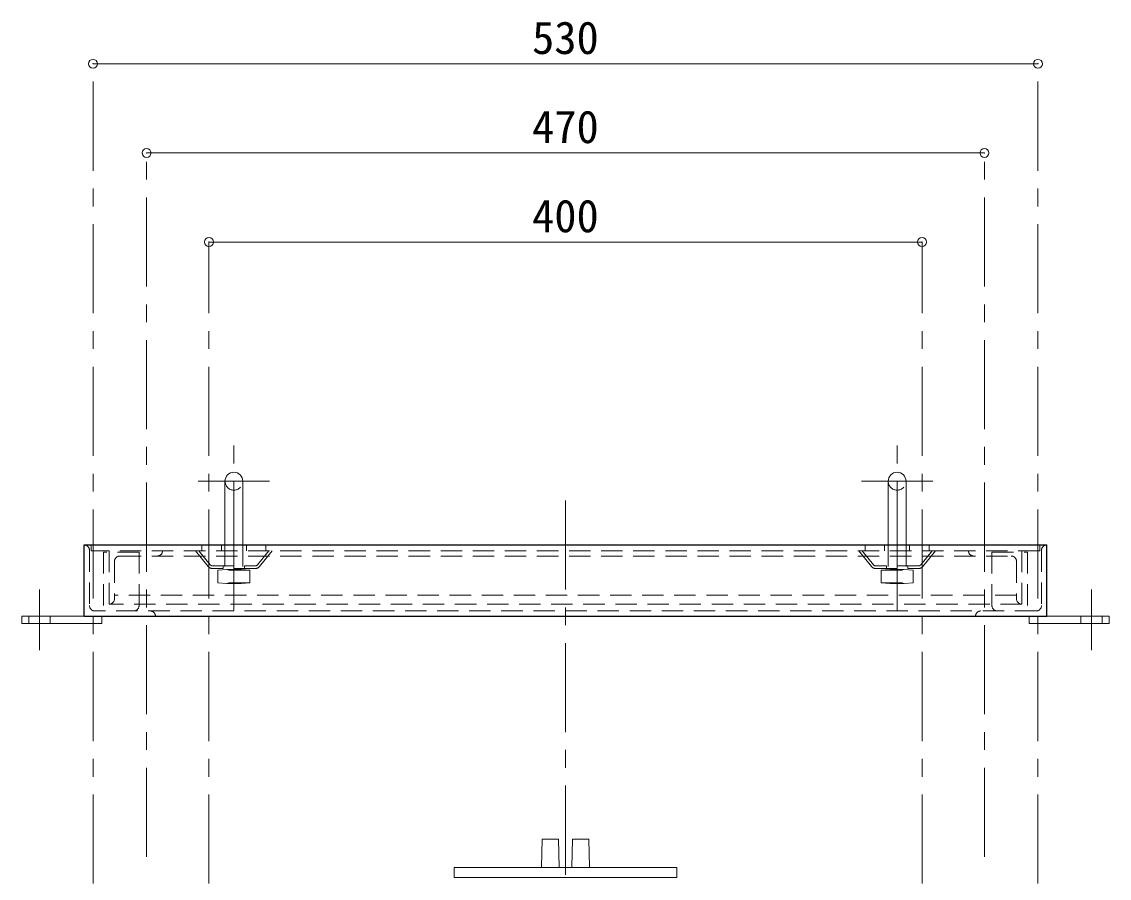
# Model space of a CAD drawing. Units: millimetres at full size, sheet at 1:10. Extents: x -2046 to 2004, y -1334 to 1476.
# Drawn here: x 74 to 684, y -506 to -25 of the extents above; entities that cross this region are included whole.
import ezdxf
from ezdxf.enums import TextEntityAlignment as Align

# ---------------------------------------------------------------- set-up
doc = ezdxf.new("R2010")
doc.units = ezdxf.units.MM
doc.header["$LTSCALE"] = 10
doc.header["$PDMODE"] = 32
doc.header["$PDSIZE"] = 5
doc.linetypes.add('CHAIN1', pattern=[8, 5, -1, 1, -1])
doc.linetypes.add('DASHED1', pattern=[1.8, 1.2, -0.6])
doc.layers.add('0-0_ﾚｲﾔ1', color=4, linetype='Continuous', lineweight=9)
doc.styles.add('ＭＳ ゴシック', font='')
doc.styles.get('ＭＳ ゴシック').set_extended_font_data('MS Gothic')

msp = doc.modelspace()

# ---------------------------------------------------------------- linework, layer by layer
at = {"layer": '0-0_ﾚｲﾔ1'}
for p, q in [((644.28, -48.73), (114.28, -48.73)), ((144.28, -98.73), (614.28, -98.73)), ((579.28, -148.73), (179.28, -148.73)), ((188.28, -282.93), (188.28, -318.73)), ((198.28, -282.93), (198.28, -318.73)), ((560.28, -282.93), (560.28, -318.73)), ((570.28, -282.93), (570.28, -318.73)), ((109.28, -358.73), (74.28, -358.73)), ((74.28, -362.73), (74.28, -358.73)), ((119.28, -362.73), (119.28, -358.73)), ((639.28, -362.73), (639.28, -358.73)), ((649.28, -358.73), (684.28, -358.73)), ((119.28, -362.73), (74.28, -362.73)), ((365.78, -499.73), (366.28, -483.73)), ((375.28, -483.73), (366.28, -483.73)), ((375.28, -483.73), (375.78, -499.73)), ((383.28, -483.73), (382.78, -499.73)), ((383.28, -483.73), (392.28, -483.73)), ((392.78, -499.73), (392.28, -483.73)), ((316.78, -499.73), (316.78, -505.23))]:
    msp.add_line(p, q, dxfattribs=at)
at = {"layer": '0-0_ﾚｲﾔ1', "linetype": 'CHAIN1'}
for p, q in [((114.28, -508.73), (114.28, -48.73)), ((644.28, -508.73), (644.28, -48.73)), ((144.28, -493.73), (144.28, -98.73)), ((614.28, -493.73), (614.28, -98.73)), ((179.28, -508.73), (179.28, -148.73)), ((579.28, -508.73), (579.28, -148.73)), ((193.28, -332.93), (193.28, -262.93)), ((565.28, -332.93), (565.28, -262.93)), ((173.28, -282.93), (213.28, -282.93)), ((379.28, -1063.73), (379.28, -283.73)), ((585.28, -282.93), (545.28, -282.93)), ((193.28, -355.43), (193.28, -339.93)), ((565.28, -355.43), (565.28, -339.93)), ((84.28, -377.73), (84.28, -343.73)), ((674.28, -377.73), (674.28, -343.73))]:
    msp.add_line(p, q, dxfattribs=at)
at = {"layer": '0-0_ﾚｲﾔ1', "color": 5, "lineweight": 25}
for p, q in [((109.28, -318.73), (649.28, -318.73)), ((109.28, -358.73), (109.28, -318.73)), ((649.28, -358.73), (649.28, -318.73)), ((109.28, -358.73), (649.28, -358.73))]:
    msp.add_line(p, q, dxfattribs=at)
at = {"layer": '0-0_ﾚｲﾔ1', "color": 7, "linetype": 'DASHED1', "lineweight": 18}
for p, q in [((112.28, -321.73), (112.28, -352.73)), ((646.28, -321.73), (646.28, -352.73)), ((643.28, -355.73), (115.28, -355.73))]:
    msp.add_line(p, q, dxfattribs=at)
at = {"layer": '0-0_ﾚｲﾔ1', "linetype": 'DASHED1'}
for p, q in [((113.28, -318.73), (113.28, -321.93)), ((645.28, -321.93), (113.28, -321.93)), ((123.28, -321.93), (123.28, -355.73)), ((140.08, -352.73), (140.08, -322.73)), ((178.88, -330.8), (171.78, -321.93)), ((180.05, -329.86), (173.7, -321.93)), ((175.28, -318.73), (175.28, -321.93)), ((186.28, -318.73), (186.28, -321.93)), ((188.28, -318.73), (188.28, -332.53)), ((198.28, -318.73), (198.28, -332.53)), ((200.28, -318.73), (200.28, -321.93)), ((206.51, -329.86), (212.86, -321.93)), ((207.68, -330.8), (214.78, -321.93)), ((211.28, -318.73), (211.28, -321.93)), ((550.88, -330.8), (543.78, -321.93)), ((552.05, -329.86), (545.7, -321.93)), ((547.28, -318.73), (547.28, -321.93)), ((558.28, -318.73), (558.28, -321.93)), ((560.28, -318.73), (560.28, -332.53)), ((570.28, -318.73), (570.28, -332.53)), ((572.28, -318.73), (572.28, -321.93)), ((578.51, -329.86), (584.86, -321.93)), ((579.68, -330.8), (586.78, -321.93)), ((583.28, -318.73), (583.28, -321.93)), ((618.48, -352.73), (618.48, -322.73)), ((635.28, -321.93), (635.28, -355.73)), ((645.28, -318.73), (645.28, -321.93)), ((126.28, -327.93), (126.28, -348.93)), ((129.28, -324.93), (629.28, -324.93)), ((632.28, -327.93), (632.28, -348.93)), ((181.22, -330.43), (205.34, -330.43)), ((205.34, -331.93), (181.22, -331.93)), ((184.28, -332.93), (189.28, -332.43)), ((184.28, -339.93), (184.28, -332.93)), ((202.28, -332.93), (184.28, -332.93)), ((187.28, -330.43), (187.28, -331.93)), ((189.28, -332.43), (193.28, -332.93)), ((197.28, -332.43), (189.28, -332.43)), ((193.28, -332.93), (197.28, -332.43)), ((193.28, -332.93), (193.28, -339.93)), ((197.28, -332.43), (202.28, -332.93)), ((199.28, -330.43), (199.28, -331.93)), ((202.28, -339.93), (202.28, -332.93)), ((577.34, -330.43), (553.22, -330.43)), ((553.22, -331.93), (577.34, -331.93)), ((561.28, -332.43), (556.28, -332.93)), ((556.28, -332.93), (574.28, -332.93)), ((556.28, -339.93), (556.28, -332.93)), ((559.28, -330.43), (559.28, -331.93)), ((561.28, -332.43), (569.28, -332.43)), ((565.28, -332.93), (561.28, -332.43)), ((569.28, -332.43), (565.28, -332.93)), ((565.28, -332.93), (565.28, -339.93)), ((574.28, -332.93), (569.28, -332.43)), ((571.28, -330.43), (571.28, -331.93)), ((574.28, -339.93), (574.28, -332.93)), ((189.28, -340.43), (184.28, -339.93)), ((202.28, -339.93), (184.28, -339.93)), ((193.28, -339.93), (189.28, -340.43)), ((197.28, -340.43), (189.28, -340.43)), ((197.28, -340.43), (193.28, -339.93)), ((202.28, -339.93), (197.28, -340.43)), ((556.28, -339.93), (561.28, -340.43)), ((556.28, -339.93), (574.28, -339.93)), ((561.28, -340.43), (565.28, -339.93)), ((561.28, -340.43), (569.28, -340.43)), ((565.28, -339.93), (569.28, -340.43)), ((569.28, -340.43), (574.28, -339.93)), ((632.28, -346.93), (126.28, -346.93)), ((635.28, -351.93), (123.28, -351.93)), ((78.28, -362.73), (78.28, -358.73)), ((90.28, -362.73), (90.28, -358.73)), ((668.28, -362.73), (668.28, -358.73)), ((680.28, -362.73), (680.28, -358.73))]:
    msp.add_line(p, q, dxfattribs=at)
for points in [[(140.08, -322.73), (120.08, -322.73), (120.08, -355.73)], [(618.48, -322.73), (638.48, -322.73), (638.48, -355.73)]]:
    msp.add_lwpolyline(points, dxfattribs=at)
at = {"layer": '0-0_ﾚｲﾔ1'}
for points in [[(639.28, -362.73), (684.28, -362.73), (684.28, -358.73)], [(316.78, -505.23), (441.78, -505.23), (441.78, -499.73), (316.78, -499.73)]]:
    msp.add_lwpolyline(points, dxfattribs=at)
for centre in [(193.28, -282.93), (565.28, -282.93)]:
    msp.add_arc(centre, 5, 0, 180, dxfattribs=at)
at = {"layer": '0-0_ﾚｲﾔ1', "linetype": 'DASHED1'}
for centre, radius, start, end in [((193.28, -282.93), 5, 180, 0), ((565.28, -282.93), 5, 180, 0), ((150.28, -321.93), 3, 270, 0), ((608.28, -321.93), 3, 180, 270), ((129.28, -327.93), 3, 90, 180), ((629.28, -327.93), 3, 0, 90), ((181.22, -328.93), 3, 218.65981, 270), ((181.22, -328.93), 1.5, 218.65981, 270), ((205.34, -328.93), 1.5, 270, 321.34019), ((205.34, -328.93), 3, 270, 321.34019), ((553.22, -328.93), 3, 218.65981, 270), ((553.22, -328.93), 1.5, 218.65981, 270), ((577.34, -328.93), 1.5, 270, 321.34019), ((577.34, -328.93), 3, 270, 321.34019), ((123.28, -348.93), 3, 270, 0), ((137.08, -352.73), 3, 270, 0), ((621.48, -352.73), 3, 180, 270), ((635.28, -348.93), 3, 180, 270)]:
    msp.add_arc(centre, radius, start, end, dxfattribs=at)
at = {"layer": '0-0_ﾚｲﾔ1', "color": 7, "linetype": 'DASHED1', "lineweight": 18}
for centre, start, end in [((109.28, -321.73), 0, 90), ((649.28, -321.73), 90, 180), ((115.28, -352.73), 180, 270), ((643.28, -352.73), 270, 0), ((146.28, -358.73), 0, 90), ((612.28, -358.73), 90, 180)]:
    msp.add_arc(centre, 3, start, end, dxfattribs=at)
at = {"layer": '0-0_ﾚｲﾔ1', "color": 1}
for p in [(114.28, -48.73), (644.28, -48.73), (144.28, -98.73), (614.28, -98.73), (179.28, -148.73), (579.28, -148.73)]:
    msp.add_point(p, dxfattribs=at)

# ---------------------------------------------------------------- texts
at = {"layer": '0-0_ﾚｲﾔ1', "color": 7, "style": 'ＭＳ ゴシック'}
for s, p in [('530', (360.53, -48.73)), ('470', (360.53, -98.73)), ('400', (360.53, -148.73))]:
    msp.add_text(s, height=18.33, dxfattribs=at).set_placement(p, align=Align.BOTTOM_LEFT)

doc.saveas('drawing.dxf')
